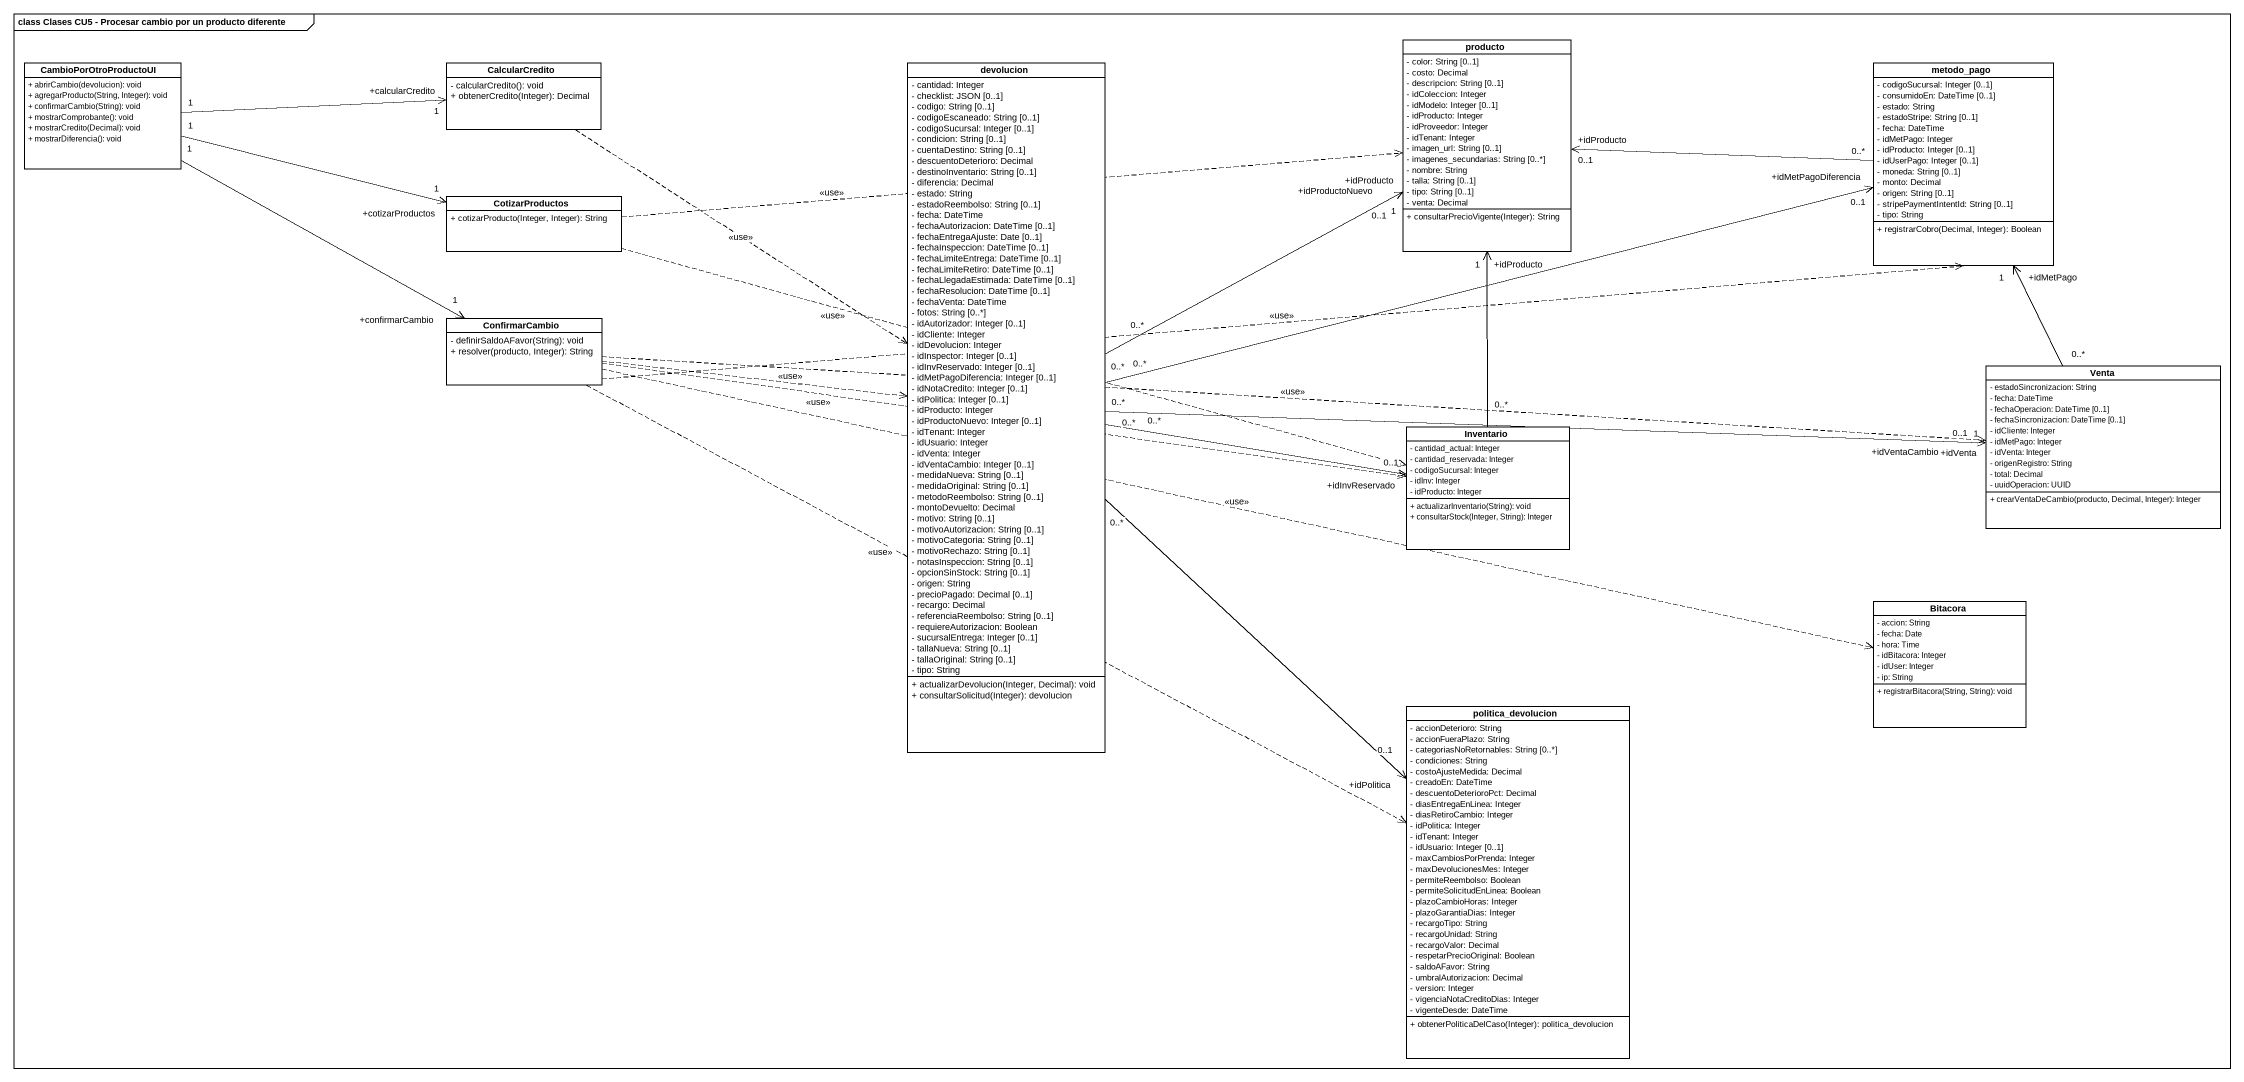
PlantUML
@startuml
mainframe class Clases CU5 - Procesar cambio por un producto diferente
hide circle
hide empty members
skinparam classAttributeIconSize 0
class producto {
  - color: String [0..1]
  - costo: Decimal
  - descripcion: String [0..1]
  - idColeccion: Integer
  - idModelo: Integer [0..1]
  - idProducto: Integer
  - idProveedor: Integer
  - idTenant: Integer
  - imagen_url: String [0..1]
  - imagenes_secundarias: String [0..*]
  - nombre: String
  - talla: String [0..1]
  - tipo: String [0..1]
  - venta: Decimal
  + consultarPrecioVigente(Integer): String
}
class CambioPorOtroProductoUI {
  + abrirCambio(devolucion): void
  + agregarProducto(String, Integer): void
  + confirmarCambio(String): void
  + mostrarComprobante(): void
  + mostrarCredito(Decimal): void
  + mostrarDiferencia(): void
}
class CalcularCredito {
  - calcularCredito(): void
  + obtenerCredito(Integer): Decimal
}
class devolucion {
  - cantidad: Integer
  - checklist: JSON [0..1]
  - codigo: String [0..1]
  - codigoEscaneado: String [0..1]
  - codigoSucursal: Integer [0..1]
  - condicion: String [0..1]
  - cuentaDestino: String [0..1]
  - descuentoDeterioro: Decimal
  - destinoInventario: String [0..1]
  - diferencia: Decimal
  - estado: String
  - estadoReembolso: String [0..1]
  - fecha: DateTime
  - fechaAutorizacion: DateTime [0..1]
  - fechaEntregaAjuste: Date [0..1]
  - fechaInspeccion: DateTime [0..1]
  - fechaLimiteEntrega: DateTime [0..1]
  - fechaLimiteRetiro: DateTime [0..1]
  - fechaLlegadaEstimada: DateTime [0..1]
  - fechaResolucion: DateTime [0..1]
  - fechaVenta: DateTime
  - fotos: String [0..*]
  - idAutorizador: Integer [0..1]
  - idCliente: Integer
  - idDevolucion: Integer
  - idInspector: Integer [0..1]
  - idInvReservado: Integer [0..1]
  - idMetPagoDiferencia: Integer [0..1]
  - idNotaCredito: Integer [0..1]
  - idPolitica: Integer [0..1]
  - idProducto: Integer
  - idProductoNuevo: Integer [0..1]
  - idTenant: Integer
  - idUsuario: Integer
  - idVenta: Integer
  - idVentaCambio: Integer [0..1]
  - medidaNueva: String [0..1]
  - medidaOriginal: String [0..1]
  - metodoReembolso: String [0..1]
  - montoDevuelto: Decimal
  - motivo: String [0..1]
  - motivoAutorizacion: String [0..1]
  - motivoCategoria: String [0..1]
  - motivoRechazo: String [0..1]
  - notasInspeccion: String [0..1]
  - opcionSinStock: String [0..1]
  - origen: String
  - precioPagado: Decimal [0..1]
  - recargo: Decimal
  - referenciaReembolso: String [0..1]
  - requiereAutorizacion: Boolean
  - sucursalEntrega: Integer [0..1]
  - tallaNueva: String [0..1]
  - tallaOriginal: String [0..1]
  - tipo: String
  + actualizarDevolucion(Integer, Decimal): void
  + consultarSolicitud(Integer): devolucion
}
class metodo_pago {
  - codigoSucursal: Integer [0..1]
  - consumidoEn: DateTime [0..1]
  - estado: String
  - estadoStripe: String [0..1]
  - fecha: DateTime
  - idMetPago: Integer
  - idProducto: Integer [0..1]
  - idUserPago: Integer [0..1]
  - moneda: String [0..1]
  - monto: Decimal
  - origen: String [0..1]
  - stripePaymentIntentId: String [0..1]
  - tipo: String
  + registrarCobro(Decimal, Integer): Boolean
}
class CotizarProductos {
  + cotizarProducto(Integer, Integer): String
}
class ConfirmarCambio {
  - definirSaldoAFavor(String): void
  + resolver(producto, Integer): String
}
class Venta {
  - estadoSincronizacion: String
  - fecha: DateTime
  - fechaOperacion: DateTime [0..1]
  - fechaSincronizacion: DateTime [0..1]
  - idCliente: Integer
  - idMetPago: Integer
  - idVenta: Integer
  - origenRegistro: String
  - total: Decimal
  - uuidOperacion: UUID
  + crearVentaDeCambio(producto, Decimal, Integer): Integer
}
class Inventario {
  - cantidad_actual: Integer
  - cantidad_reservada: Integer
  - codigoSucursal: Integer
  - idInv: Integer
  - idProducto: Integer
  + actualizarInventario(String): void
  + consultarStock(Integer, String): Integer
}
class Bitacora {
  - accion: String
  - fecha: Date
  - hora: Time
  - idBitacora: Integer
  - idUser: Integer
  - ip: String
  + registrarBitacora(String, String): void
}
class politica_devolucion {
  - accionDeterioro: String
  - accionFueraPlazo: String
  - categoriasNoRetornables: String [0..*]
  - condiciones: String
  - costoAjusteMedida: Decimal
  - creadoEn: DateTime
  - descuentoDeterioroPct: Decimal
  - diasEntregaEnLinea: Integer
  - diasRetiroCambio: Integer
  - idPolitica: Integer
  - idTenant: Integer
  - idUsuario: Integer [0..1]
  - maxCambiosPorPrenda: Integer
  - maxDevolucionesMes: Integer
  - permiteReembolso: Boolean
  - permiteSolicitudEnLinea: Boolean
  - plazoCambioHoras: Integer
  - plazoGarantiaDias: Integer
  - recargoTipo: String
  - recargoUnidad: String
  - recargoValor: Decimal
  - respetarPrecioOriginal: Boolean
  - saldoAFavor: String
  - umbralAutorizacion: Decimal
  - version: Integer
  - vigenciaNotaCreditoDias: Integer
  - vigenteDesde: DateTime
  + obtenerPoliticaDelCaso(Integer): politica_devolucion
}
CambioPorOtroProductoUI "1" -right-> "+calcularCredito\n1" CalcularCredito
CambioPorOtroProductoUI "1" -right-> "+cotizarProductos\n1" CotizarProductos
CambioPorOtroProductoUI "1" -right-> "+confirmarCambio\n1" ConfirmarCambio
CalcularCredito ..> devolucion : <<use>>
devolucion "0..*" -right-> "+idProducto\n1" producto
devolucion "0..*" -right-> "+idProductoNuevo\n0..1" producto
devolucion "0..*" -right-> "+idMetPagoDiferencia\n0..1" metodo_pago
devolucion "0..*" -right-> "+idVenta\n1" Venta
devolucion "0..*" -right-> "+idVentaCambio\n0..1" Venta
devolucion "0..*" -right-> "+idInvReservado\n0..1" Inventario
devolucion "0..*" --> "+idPolitica\n0..1" politica_devolucion
metodo_pago "0..*" -left-> "+idProducto\n0..1" producto
CotizarProductos .right.> producto : <<use>>
CotizarProductos .right.> Inventario : <<use>>
ConfirmarCambio .right.> devolucion : <<use>>
ConfirmarCambio .right.> metodo_pago : <<use>>
ConfirmarCambio .right.> Venta : <<use>>
ConfirmarCambio .right.> Inventario : <<use>>
ConfirmarCambio .right.> Bitacora : <<use>>
ConfirmarCambio .right.> politica_devolucion : <<use>>
Venta "0..*" -up-> "+idMetPago\n1" metodo_pago
Inventario "0..*" -up-> "+idProducto\n1" producto
@enduml
